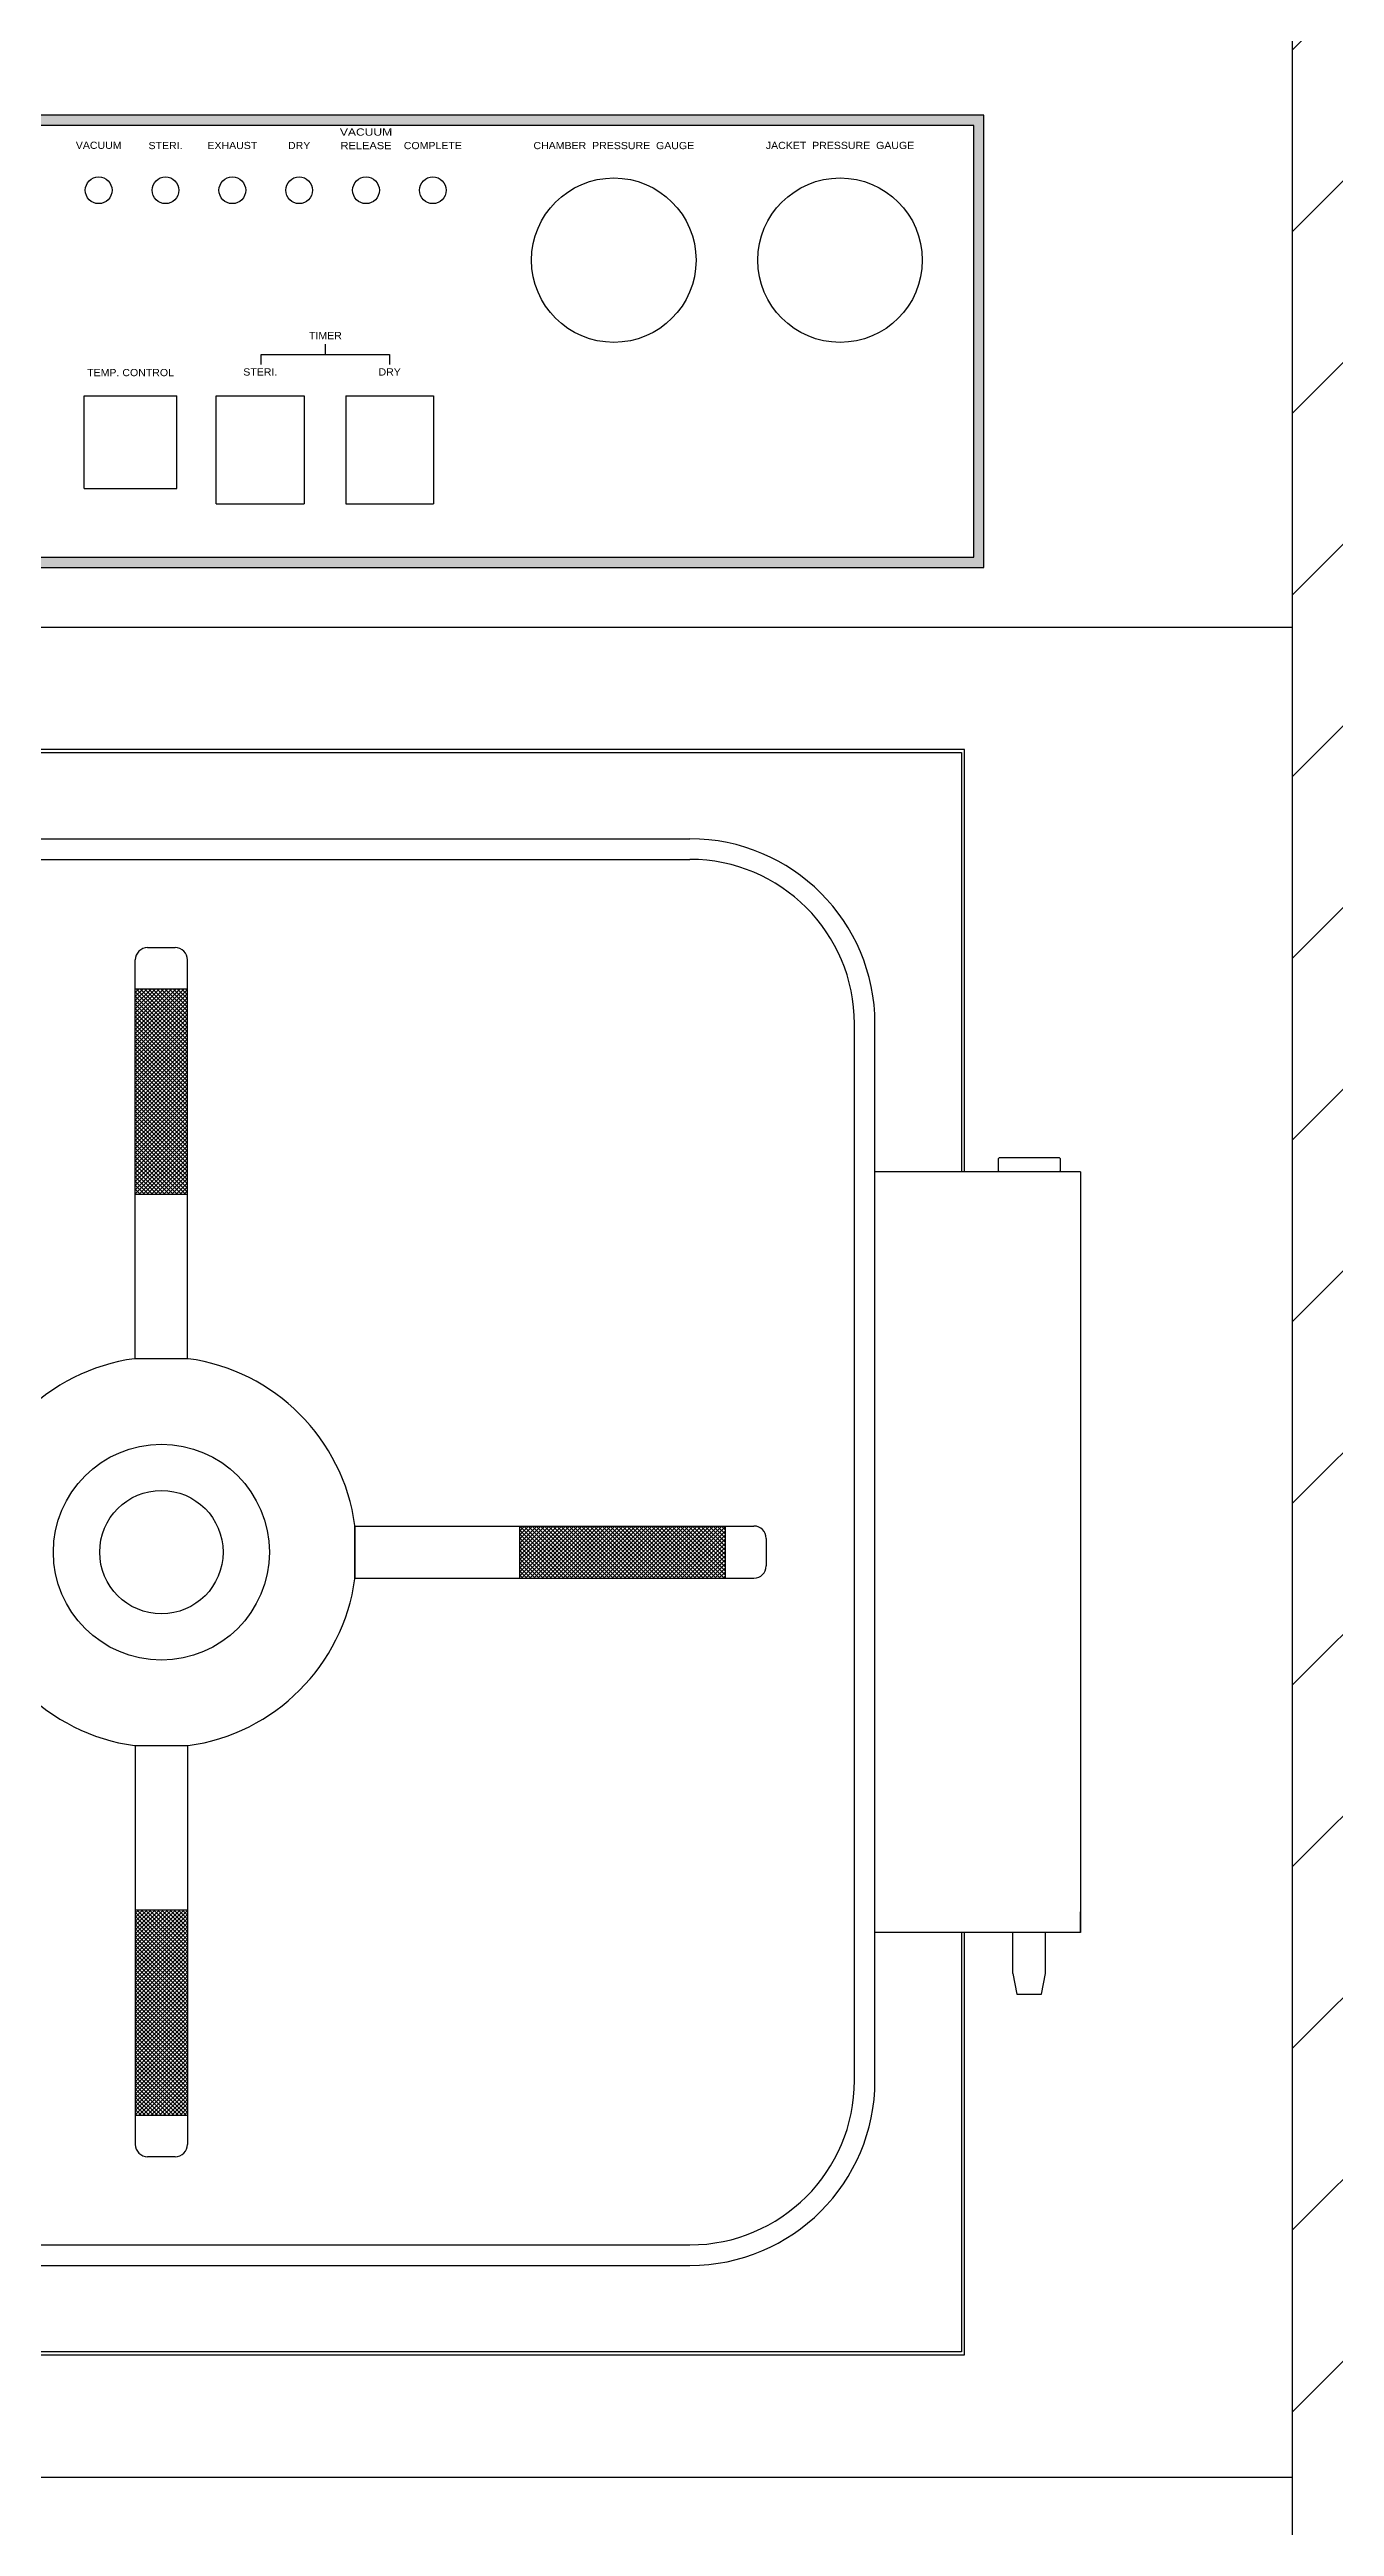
# Model space of a CAD drawing. Header units: millimetres. Extents: x -5848 to 27629, y 65 to 20714.
# Drawn here: x 20714 to 21339, y 3254 to 4459 of the extents above; entities that cross this region are included whole.
import ezdxf
from ezdxf.enums import TextEntityAlignment as Align

# ---------------------------------------------------------------- set-up
doc = ezdxf.new("R2010")
doc.units = ezdxf.units.MM
doc.header["$MEASUREMENT"] = 0
doc.layers.get('0').update_dxf_attribs({"lineweight": 25})
doc.layers.add('D', color=3, linetype='Continuous', lineweight=13)
doc.styles.add('2', font='ARIAL.TTF')

msp = doc.modelspace()

# ---------------------------------------------------------------- hatches: boundary and pattern name
h = msp.add_hatch(color=256)
h.paths.add_polyline_path([(20423.133, 4212.471), (20423.133, 4422.471), (21163.133, 4422.471), (21163.133, 4212.471)], flags=16)
h.paths.add_polyline_path([(20418.133, 4427.471), (20418.133, 4207.471), (21168.133, 4207.471), (21168.133, 4427.471)])
at = {"layer": 'D', "ltscale": 10}
h = msp.add_hatch(dxfattribs=at)
h.set_pattern_fill('ANSI31', color=256, scale=500, style=0)
h.set_pattern_definition([(45, (238258.92, 22968.32), (-44.194174, 44.194174), [])])
h.paths.add_polyline_path([(20087.348, 4435.406), (19418.133, 4435.406), (19418.133, 5348.471), (22118.133, 5348.471), (22118.133, 4435.406), (21448.917, 4435.406), (21448.917, 2648.471), (21318.133, 2648.471), (21318.133, 4488.471), (20218.133, 4488.471), (20218.133, 2648.471), (20087.348, 2648.471)])

# ---------------------------------------------------------------- linework, layer by layer
for p, q in [((21318.133, 4178.471), (21318.133, 4488.471)), ((21168.133, 4427.471), (20418.133, 4427.471)), ((21163.133, 4422.471), (20423.133, 4422.471)), ((21163.133, 4212.471), (21163.133, 4422.471)), ((21168.133, 4207.471), (21168.133, 4427.471)), ((20847.883, 4311.151), (20847.883, 4316.151)), ((20816.633, 4311.151), (20879.133, 4311.151)), ((20816.633, 4306.151), (20816.633, 4311.151)), ((20879.133, 4311.151), (20879.133, 4306.151)), ((20730.633, 4245.971), (20730.633, 4290.971)), ((20730.633, 4290.971), (20775.633, 4290.971)), ((20775.633, 4245.971), (20775.633, 4290.971)), ((20794.783, 4290.971), (20837.483, 4290.971)), ((20794.783, 4238.471), (20794.783, 4290.971)), ((20837.483, 4290.971), (20837.483, 4238.471)), ((20857.783, 4290.971), (20857.783, 4238.471)), ((20857.783, 4290.971), (20900.483, 4290.971)), ((20900.483, 4290.971), (20900.483, 4238.471)), ((20730.633, 4245.971), (20775.633, 4245.971)), ((20794.783, 4238.471), (20837.483, 4238.471)), ((20857.783, 4238.471), (20900.483, 4238.471)), ((20418.133, 4207.471), (21168.133, 4207.471)), ((20423.133, 4212.471), (21163.133, 4212.471)), ((20218.133, 4178.471), (21318.133, 4178.471)), ((21318.133, 3278.471), (21318.133, 4178.471)), ((20511.133, 4075.471), (21025.133, 4075.471)), ((20511.133, 4065.471), (21025.133, 4065.471)), ((20755.433, 3822.577), (20755.433, 4016.577)), ((20761.433, 4022.577), (20774.833, 4022.577)), ((20780.833, 3822.577), (20780.833, 4016.577)), ((20755.433, 3978.764), (20779.246, 4002.577)), ((20755.433, 3980.764), (20777.246, 4002.577)), ((20755.433, 3982.764), (20775.246, 4002.577)), ((20755.433, 3984.764), (20773.246, 4002.577)), ((20755.433, 4002.577), (20780.833, 4002.577)), ((20755.433, 3992.764), (20765.246, 4002.577)), ((20755.433, 3994.764), (20763.246, 4002.577)), ((20755.433, 3996.764), (20761.246, 4002.577)), ((20755.433, 3986.764), (20771.246, 4002.577)), ((20755.433, 3988.764), (20769.246, 4002.577)), ((20755.433, 3990.764), (20767.246, 4002.577)), ((20755.433, 4000.764), (20757.246, 4002.577)), ((20755.433, 3998.764), (20759.246, 4002.577)), ((20755.433, 3976.764), (20780.833, 4002.164)), ((20755.433, 4001), (20780.833, 3975.6)), ((20755.855, 4002.577), (20780.833, 3977.6)), ((20757.855, 4002.577), (20780.833, 3979.6)), ((20759.855, 4002.577), (20780.833, 3981.6)), ((20761.855, 4002.577), (20780.833, 3983.6)), ((20763.855, 4002.577), (20780.833, 3985.6)), ((20765.855, 4002.577), (20780.833, 3987.6)), ((20767.855, 4002.577), (20780.833, 3989.6)), ((20769.855, 4002.577), (20780.833, 3991.6)), ((20771.855, 4002.577), (20780.833, 3993.6)), ((20773.855, 4002.577), (20780.833, 3995.6)), ((20775.855, 4002.577), (20780.833, 3997.6)), ((20777.855, 4002.577), (20780.833, 3999.6)), ((20779.855, 4002.577), (20780.833, 4001.6)), ((20755.433, 3974.764), (20780.833, 4000.164)), ((20755.433, 3999), (20780.833, 3973.6)), ((20755.433, 3972.764), (20780.833, 3998.164)), ((20755.433, 3997), (20780.833, 3971.6)), ((20755.433, 3970.764), (20780.833, 3996.164)), ((20755.433, 3995), (20780.833, 3969.6)), ((20755.433, 3968.764), (20780.833, 3994.164)), ((20755.433, 3993), (20780.833, 3967.6)), ((20755.433, 3966.764), (20780.833, 3992.164)), ((20755.433, 3991), (20780.833, 3965.6)), ((20755.433, 3964.764), (20780.833, 3990.164)), ((20755.433, 3989), (20780.833, 3963.6)), ((20755.433, 3962.764), (20780.833, 3988.164)), ((20755.433, 3987), (20780.833, 3961.6)), ((20755.433, 3960.764), (20780.833, 3986.164)), ((20755.433, 3985), (20780.833, 3959.6)), ((20755.433, 3958.764), (20780.833, 3984.164)), ((20755.433, 3983), (20780.833, 3957.6)), ((20755.433, 3956.764), (20780.833, 3982.164)), ((20755.433, 3981), (20780.833, 3955.6)), ((20755.433, 3954.764), (20780.833, 3980.164)), ((20755.433, 3979), (20780.833, 3953.6)), ((20755.433, 3952.764), (20780.833, 3978.164)), ((20755.433, 3977), (20780.833, 3951.6)), ((21105.133, 3471.471), (21105.133, 3985.471)), ((21115.133, 3471.471), (21115.133, 3985.471)), ((20755.433, 3950.764), (20780.833, 3976.164)), ((20755.433, 3975), (20780.833, 3949.6)), ((20755.433, 3948.764), (20780.833, 3974.164)), ((20755.433, 3973), (20780.833, 3947.6)), ((20755.433, 3946.764), (20780.833, 3972.164)), ((20755.433, 3971), (20780.833, 3945.6)), ((20755.433, 3944.764), (20780.833, 3970.164)), ((20755.433, 3969), (20780.833, 3943.6)), ((20755.433, 3942.764), (20780.833, 3968.164)), ((20755.433, 3967), (20780.833, 3941.6)), ((20755.433, 3940.764), (20780.833, 3966.164)), ((20755.433, 3965), (20780.833, 3939.6)), ((20755.433, 3938.764), (20780.833, 3964.164)), ((20755.433, 3963), (20780.833, 3937.6)), ((20755.433, 3936.764), (20780.833, 3962.164)), ((20755.433, 3961), (20780.833, 3935.6)), ((20755.433, 3934.764), (20780.833, 3960.164)), ((20755.433, 3959), (20780.833, 3933.6)), ((20755.433, 3932.764), (20780.833, 3958.164)), ((20755.433, 3957), (20780.833, 3931.6)), ((20755.433, 3930.764), (20780.833, 3956.164)), ((20755.433, 3955), (20780.833, 3929.6)), ((20755.433, 3928.764), (20780.833, 3954.164)), ((20755.433, 3953), (20780.833, 3927.6)), ((20755.433, 3926.764), (20780.833, 3952.164)), ((20755.433, 3951), (20780.833, 3925.6)), ((20755.433, 3924.764), (20780.833, 3950.164)), ((20755.433, 3949), (20780.833, 3923.6)), ((20755.433, 3922.764), (20780.833, 3948.164)), ((20755.433, 3947), (20780.833, 3921.6)), ((20755.433, 3920.764), (20780.833, 3946.164)), ((20755.433, 3945), (20780.833, 3919.6)), ((20755.433, 3918.764), (20780.833, 3944.164)), ((20755.433, 3943), (20780.833, 3917.6)), ((20755.433, 3916.764), (20780.833, 3942.164)), ((20755.433, 3941), (20780.833, 3915.6)), ((20755.433, 3914.764), (20780.833, 3940.164)), ((20755.433, 3939), (20780.833, 3913.6)), ((20755.433, 3912.764), (20780.833, 3938.164)), ((20755.433, 3937), (20780.833, 3911.6)), ((20755.433, 3910.764), (20780.833, 3936.164)), ((20755.433, 3935), (20780.833, 3909.6)), ((20755.433, 3908.764), (20780.833, 3934.164)), ((20755.433, 3933), (20780.833, 3907.6)), ((20755.433, 3906.764), (20780.833, 3932.164)), ((20755.433, 3931), (20780.833, 3905.6)), ((20755.433, 3904.764), (20780.833, 3930.164)), ((20755.433, 3929), (20780.833, 3903.6)), ((20755.433, 3902.764), (20780.833, 3928.164)), ((20755.433, 3927), (20779.855, 3902.577)), ((20755.433, 3925), (20777.855, 3902.577)), ((20755.433, 3923), (20775.855, 3902.577)), ((20755.433, 3921), (20773.855, 3902.577)), ((20755.433, 3919), (20771.855, 3902.577)), ((20755.433, 3917), (20769.855, 3902.577)), ((20757.246, 3902.577), (20780.833, 3926.164)), ((20759.246, 3902.577), (20780.833, 3924.164)), ((20761.246, 3902.577), (20780.833, 3922.164)), ((20763.246, 3902.577), (20780.833, 3920.164)), ((20765.246, 3902.577), (20780.833, 3918.164)), ((20767.246, 3902.577), (20780.833, 3916.164)), ((20755.433, 3915), (20767.855, 3902.577)), ((20755.433, 3913), (20765.855, 3902.577)), ((20755.433, 3911), (20763.855, 3902.577)), ((20755.433, 3909), (20761.855, 3902.577)), ((20755.433, 3907), (20759.855, 3902.577)), ((20755.433, 3905), (20757.855, 3902.577)), ((20769.246, 3902.577), (20780.833, 3914.164)), ((20771.246, 3902.577), (20780.833, 3912.164)), ((20773.246, 3902.577), (20780.833, 3910.164)), ((20775.246, 3902.577), (20780.833, 3908.164)), ((20777.246, 3902.577), (20780.833, 3906.164)), ((20779.246, 3902.577), (20780.833, 3904.164)), ((21215.133, 3913.471), (21115.133, 3913.471)), ((21215.133, 3913.471), (21165.133, 3913.471)), ((21215.133, 3913.471), (21215.133, 3543.471)), ((21215.133, 3913.471), (21215.133, 3903.471)), ((20755.433, 3902.577), (20780.833, 3902.577)), ((20781.133, 3822.577), (20755.133, 3822.577)), ((20862.239, 3715.471), (20862.239, 3741.471)), ((20862.239, 3741.171), (21056.239, 3741.171)), ((20862.239, 3741.171), (20862.239, 3715.771)), ((20956.662, 3741.171), (20942.239, 3726.748)), ((20958.662, 3741.171), (20942.239, 3724.748)), ((20960.662, 3741.171), (20942.239, 3722.748)), ((20962.662, 3741.171), (20942.239, 3720.748)), ((20964.662, 3741.171), (20942.239, 3718.748)), ((20966.662, 3741.171), (20942.239, 3716.748)), ((20942.239, 3741.171), (20942.239, 3715.771)), ((20946.662, 3741.171), (20942.239, 3736.748)), ((20948.662, 3741.171), (20942.239, 3734.748)), ((20950.662, 3741.171), (20942.239, 3732.748)), ((20952.662, 3741.171), (20942.239, 3730.748)), ((20954.662, 3741.171), (20942.239, 3728.748)), ((20944.662, 3741.171), (20942.239, 3738.748)), ((20942.239, 3739.358), (20965.826, 3715.771)), ((20942.239, 3737.358), (20963.826, 3715.771)), ((20942.239, 3735.358), (20961.826, 3715.771)), ((20942.426, 3741.171), (20967.826, 3715.771)), ((20968.662, 3741.171), (20943.262, 3715.771)), ((20944.426, 3741.171), (20969.826, 3715.771)), ((20970.662, 3741.171), (20945.262, 3715.771)), ((20946.426, 3741.171), (20971.826, 3715.771)), ((20972.662, 3741.171), (20947.262, 3715.771)), ((20948.426, 3741.171), (20973.826, 3715.771)), ((20974.662, 3741.171), (20949.262, 3715.771)), ((20950.426, 3741.171), (20975.826, 3715.771)), ((20976.662, 3741.171), (20951.262, 3715.771)), ((20952.426, 3741.171), (20977.826, 3715.771)), ((20978.662, 3741.171), (20953.262, 3715.771)), ((20954.426, 3741.171), (20979.826, 3715.771)), ((20980.662, 3741.171), (20955.262, 3715.771)), ((20956.426, 3741.171), (20981.826, 3715.771)), ((20982.662, 3741.171), (20957.262, 3715.771)), ((20958.426, 3741.171), (20983.826, 3715.771)), ((20984.662, 3741.171), (20959.262, 3715.771)), ((20960.426, 3741.171), (20985.826, 3715.771)), ((20986.662, 3741.171), (20961.262, 3715.771)), ((20962.426, 3741.171), (20987.826, 3715.771)), ((20988.662, 3741.171), (20963.262, 3715.771)), ((20964.426, 3741.171), (20989.826, 3715.771)), ((20990.662, 3741.171), (20965.262, 3715.771)), ((20966.426, 3741.171), (20991.826, 3715.771)), ((20992.662, 3741.171), (20967.262, 3715.771)), ((20968.426, 3741.171), (20993.826, 3715.771)), ((20994.662, 3741.171), (20969.262, 3715.771)), ((20970.426, 3741.171), (20995.826, 3715.771)), ((20996.662, 3741.171), (20971.262, 3715.771)), ((20972.426, 3741.171), (20997.826, 3715.771)), ((20998.662, 3741.171), (20973.262, 3715.771)), ((20974.426, 3741.171), (20999.826, 3715.771)), ((21000.662, 3741.171), (20975.262, 3715.771)), ((20976.426, 3741.171), (21001.826, 3715.771)), ((21002.662, 3741.171), (20977.262, 3715.771)), ((20978.426, 3741.171), (21003.826, 3715.771)), ((21004.662, 3741.171), (20979.262, 3715.771)), ((20980.426, 3741.171), (21005.826, 3715.771)), ((21006.662, 3741.171), (20981.262, 3715.771)), ((20982.426, 3741.171), (21007.826, 3715.771)), ((21008.662, 3741.171), (20983.262, 3715.771)), ((20984.426, 3741.171), (21009.826, 3715.771)), ((21010.662, 3741.171), (20985.262, 3715.771)), ((20986.426, 3741.171), (21011.826, 3715.771)), ((21012.662, 3741.171), (20987.262, 3715.771)), ((20988.426, 3741.171), (21013.826, 3715.771)), ((21014.662, 3741.171), (20989.262, 3715.771)), ((20990.426, 3741.171), (21015.826, 3715.771)), ((21016.662, 3741.171), (20991.262, 3715.771)), ((20992.426, 3741.171), (21017.826, 3715.771)), ((21018.662, 3741.171), (20993.262, 3715.771)), ((20994.426, 3741.171), (21019.826, 3715.771)), ((21020.662, 3741.171), (20995.262, 3715.771)), ((20996.426, 3741.171), (21021.826, 3715.771)), ((21022.662, 3741.171), (20997.262, 3715.771)), ((20998.426, 3741.171), (21023.826, 3715.771)), ((21024.662, 3741.171), (20999.262, 3715.771)), ((21000.426, 3741.171), (21025.826, 3715.771)), ((21026.662, 3741.171), (21001.262, 3715.771)), ((21002.426, 3741.171), (21027.826, 3715.771)), ((21028.662, 3741.171), (21003.262, 3715.771)), ((21004.426, 3741.171), (21029.826, 3715.771)), ((21030.662, 3741.171), (21005.262, 3715.771)), ((21006.426, 3741.171), (21031.826, 3715.771)), ((21032.662, 3741.171), (21007.262, 3715.771)), ((21008.426, 3741.171), (21033.826, 3715.771)), ((21034.662, 3741.171), (21009.262, 3715.771)), ((21010.426, 3741.171), (21035.826, 3715.771)), ((21036.662, 3741.171), (21011.262, 3715.771)), ((21012.426, 3741.171), (21037.826, 3715.771)), ((21038.662, 3741.171), (21013.262, 3715.771)), ((21014.426, 3741.171), (21039.826, 3715.771)), ((21040.662, 3741.171), (21015.262, 3715.771)), ((21016.426, 3741.171), (21041.826, 3715.771)), ((21042.239, 3740.748), (21017.262, 3715.771)), ((21018.426, 3741.171), (21042.239, 3717.358)), ((21042.239, 3738.748), (21019.262, 3715.771)), ((21020.426, 3741.171), (21042.239, 3719.358)), ((21042.239, 3736.748), (21021.262, 3715.771)), ((21022.426, 3741.171), (21042.239, 3721.358)), ((21024.426, 3741.171), (21042.239, 3723.358)), ((21026.426, 3741.171), (21042.239, 3725.358)), ((21028.426, 3741.171), (21042.239, 3727.358)), ((21030.426, 3741.171), (21042.239, 3729.358)), ((21032.426, 3741.171), (21042.239, 3731.358)), ((21034.426, 3741.171), (21042.239, 3733.358)), ((21036.426, 3741.171), (21042.239, 3735.358)), ((21038.426, 3741.171), (21042.239, 3737.358)), ((21040.426, 3741.171), (21042.239, 3739.358)), ((21042.239, 3741.171), (21042.239, 3715.771)), ((20942.239, 3733.358), (20959.826, 3715.771)), ((20942.239, 3731.358), (20957.826, 3715.771)), ((20942.239, 3729.358), (20955.826, 3715.771)), ((20942.239, 3727.358), (20953.826, 3715.771)), ((20942.239, 3725.358), (20951.826, 3715.771)), ((20942.239, 3723.358), (20949.826, 3715.771)), ((21042.239, 3734.748), (21023.262, 3715.771)), ((21042.239, 3732.748), (21025.262, 3715.771)), ((21042.239, 3730.748), (21027.262, 3715.771)), ((21042.239, 3728.748), (21029.262, 3715.771)), ((21042.239, 3726.748), (21031.262, 3715.771)), ((21042.239, 3724.748), (21033.262, 3715.771)), ((21062.239, 3735.171), (21062.239, 3721.771)), ((20862.239, 3715.771), (21056.239, 3715.771)), ((20942.239, 3721.358), (20947.826, 3715.771)), ((20942.239, 3719.358), (20945.826, 3715.771)), ((20942.239, 3717.358), (20943.826, 3715.771)), ((21042.239, 3722.748), (21035.262, 3715.771)), ((21042.239, 3720.748), (21037.262, 3715.771)), ((21042.239, 3718.748), (21039.262, 3715.771)), ((21042.239, 3716.748), (21041.262, 3715.771)), ((20755.133, 3634.365), (20781.133, 3634.365)), ((20755.433, 3634.365), (20755.433, 3440.365)), ((20780.833, 3634.365), (20780.833, 3440.365)), ((20771.019, 3554.365), (20755.433, 3538.778)), ((20773.019, 3554.365), (20755.433, 3536.778)), ((20775.019, 3554.365), (20755.433, 3534.778)), ((20777.019, 3554.365), (20755.433, 3532.778)), ((20779.019, 3554.365), (20755.433, 3530.778)), ((20780.833, 3554.365), (20755.433, 3554.365)), ((20765.019, 3554.365), (20755.433, 3544.778)), ((20767.019, 3554.365), (20755.433, 3542.778)), ((20769.019, 3554.365), (20755.433, 3540.778)), ((20759.019, 3554.365), (20755.433, 3550.778)), ((20761.019, 3554.365), (20755.433, 3548.778)), ((20763.019, 3554.365), (20755.433, 3546.778)), ((20757.019, 3554.365), (20755.433, 3552.778)), ((20780.833, 3554.178), (20755.433, 3528.778)), ((20780.833, 3527.942), (20755.433, 3553.342)), ((20780.833, 3552.178), (20755.433, 3526.778)), ((20780.833, 3525.942), (20755.433, 3551.342)), ((20780.833, 3550.178), (20755.433, 3524.778)), ((20780.833, 3523.942), (20755.433, 3549.342)), ((20780.833, 3548.178), (20755.433, 3522.778)), ((20780.833, 3521.942), (20755.433, 3547.342)), ((20780.833, 3546.178), (20755.433, 3520.778)), ((20780.833, 3519.942), (20755.433, 3545.342)), ((20780.833, 3544.178), (20755.433, 3518.778)), ((20780.833, 3517.942), (20755.433, 3543.342)), ((20780.833, 3529.942), (20756.41, 3554.365)), ((20780.833, 3531.942), (20758.41, 3554.365)), ((20780.833, 3533.942), (20760.41, 3554.365)), ((20780.833, 3535.942), (20762.41, 3554.365)), ((20780.833, 3537.942), (20764.41, 3554.365)), ((20780.833, 3539.942), (20766.41, 3554.365)), ((20780.833, 3541.942), (20768.41, 3554.365)), ((20780.833, 3543.942), (20770.41, 3554.365)), ((20780.833, 3545.942), (20772.41, 3554.365)), ((20780.833, 3547.942), (20774.41, 3554.365)), ((20780.833, 3549.942), (20776.41, 3554.365)), ((20780.833, 3551.942), (20778.41, 3554.365)), ((21215.133, 3543.471), (21115.133, 3543.471)), ((21215.133, 3543.471), (21165.133, 3543.471)), ((21182.133, 3523.471), (21182.133, 3543.471)), ((21198.133, 3523.471), (21198.133, 3543.471)), ((21215.133, 3543.471), (21215.133, 3553.471)), ((20780.833, 3542.178), (20755.433, 3516.778)), ((20780.833, 3515.942), (20755.433, 3541.342)), ((20780.833, 3540.178), (20755.433, 3514.778)), ((20780.833, 3513.942), (20755.433, 3539.342)), ((20780.833, 3538.178), (20755.433, 3512.778)), ((20780.833, 3511.942), (20755.433, 3537.342)), ((20780.833, 3536.178), (20755.433, 3510.778)), ((20780.833, 3509.942), (20755.433, 3535.342)), ((20780.833, 3534.178), (20755.433, 3508.778)), ((20780.833, 3507.942), (20755.433, 3533.342)), ((20780.833, 3532.178), (20755.433, 3506.778)), ((20780.833, 3505.942), (20755.433, 3531.342)), ((20780.833, 3530.178), (20755.433, 3504.778)), ((20780.833, 3503.942), (20755.433, 3529.342)), ((20780.833, 3528.178), (20755.433, 3502.778)), ((20780.833, 3501.942), (20755.433, 3527.342)), ((20780.833, 3526.178), (20755.433, 3500.778)), ((20780.833, 3499.942), (20755.433, 3525.342)), ((20780.833, 3524.178), (20755.433, 3498.778)), ((20780.833, 3497.942), (20755.433, 3523.342)), ((20780.833, 3522.178), (20755.433, 3496.778)), ((20780.833, 3495.942), (20755.433, 3521.342)), ((20780.833, 3520.178), (20755.433, 3494.778)), ((20780.833, 3493.942), (20755.433, 3519.342)), ((20780.833, 3518.178), (20755.433, 3492.778)), ((20780.833, 3491.942), (20755.433, 3517.342)), ((20780.833, 3516.178), (20755.433, 3490.778)), ((20780.833, 3489.942), (20755.433, 3515.342)), ((20780.833, 3514.178), (20755.433, 3488.778)), ((20780.833, 3487.942), (20755.433, 3513.342)), ((20780.833, 3512.178), (20755.433, 3486.778)), ((20780.833, 3485.942), (20755.433, 3511.342)), ((20780.833, 3510.178), (20755.433, 3484.778)), ((20780.833, 3483.942), (20755.433, 3509.342)), ((20780.833, 3508.178), (20755.433, 3482.778)), ((20780.833, 3481.942), (20755.433, 3507.342)), ((20780.833, 3506.178), (20755.433, 3480.778)), ((20780.833, 3479.942), (20755.433, 3505.342)), ((20780.833, 3504.178), (20755.433, 3478.778)), ((20780.833, 3477.942), (20755.433, 3503.342)), ((20780.833, 3502.178), (20755.433, 3476.778)), ((20780.833, 3475.942), (20755.433, 3501.342)), ((20780.833, 3500.178), (20755.433, 3474.778)), ((20780.833, 3473.942), (20755.433, 3499.342)), ((20780.833, 3498.178), (20755.433, 3472.778)), ((20780.833, 3471.942), (20755.433, 3497.342)), ((20780.833, 3496.178), (20755.433, 3470.778)), ((20780.833, 3469.942), (20755.433, 3495.342)), ((20780.833, 3494.178), (20755.433, 3468.778)), ((20780.833, 3467.942), (20755.433, 3493.342)), ((20780.833, 3492.178), (20755.433, 3466.778)), ((20780.833, 3465.942), (20755.433, 3491.342)), ((20780.833, 3490.178), (20755.433, 3464.778)), ((20780.833, 3463.942), (20755.433, 3489.342)), ((20780.833, 3488.178), (20755.433, 3462.778)), ((20780.833, 3461.942), (20755.433, 3487.342)), ((20780.833, 3486.178), (20755.433, 3460.778)), ((20780.833, 3459.942), (20755.433, 3485.342)), ((20780.833, 3484.178), (20755.433, 3458.778)), ((20780.833, 3457.942), (20755.433, 3483.342)), ((20780.833, 3482.178), (20755.433, 3456.778)), ((20780.833, 3455.942), (20755.433, 3481.342)), ((20780.833, 3480.178), (20755.433, 3454.778)), ((20780.41, 3454.365), (20755.433, 3479.342)), ((20778.41, 3454.365), (20755.433, 3477.342)), ((20776.41, 3454.365), (20755.433, 3475.342)), ((20774.41, 3454.365), (20755.433, 3473.342)), ((20772.41, 3454.365), (20755.433, 3471.342)), ((20780.833, 3478.178), (20757.019, 3454.365)), ((20780.833, 3476.178), (20759.019, 3454.365)), ((20780.833, 3474.178), (20761.019, 3454.365)), ((20780.833, 3472.178), (20763.019, 3454.365)), ((20770.41, 3454.365), (20755.433, 3469.342)), ((20768.41, 3454.365), (20755.433, 3467.342)), ((20766.41, 3454.365), (20755.433, 3465.342)), ((20764.41, 3454.365), (20755.433, 3463.342)), ((20762.41, 3454.365), (20755.433, 3461.342)), ((20760.41, 3454.365), (20755.433, 3459.342)), ((20780.833, 3470.178), (20765.019, 3454.365)), ((20780.833, 3468.178), (20767.019, 3454.365)), ((20780.833, 3466.178), (20769.019, 3454.365)), ((20780.833, 3464.178), (20771.019, 3454.365)), ((20780.833, 3462.178), (20773.019, 3454.365)), ((20780.833, 3460.178), (20775.019, 3454.365)), ((20758.41, 3454.365), (20755.433, 3457.342)), ((20756.41, 3454.365), (20755.433, 3455.342)), ((20780.833, 3454.365), (20755.433, 3454.365)), ((20780.833, 3458.178), (20777.019, 3454.365)), ((20780.833, 3456.178), (20779.019, 3454.365)), ((20774.833, 3434.365), (20761.433, 3434.365)), ((20511.133, 3391.471), (21025.133, 3391.471)), ((20511.133, 3381.471), (21025.133, 3381.471)), ((20218.133, 3278.471), (21318.133, 3278.471)), ((21318.133, 2668.471), (21318.133, 3278.471))]:
    msp.add_line(p, q)
at = {"ltscale": 2}
for p, q in [((21175.133, 3919.971), (21175.633, 3920.471)), ((21175.133, 3913.971), (21175.133, 3919.971)), ((21175.633, 3920.471), (21204.633, 3920.471)), ((21204.633, 3920.471), (21205.133, 3919.971)), ((21205.133, 3919.971), (21205.133, 3913.971)), ((21175.633, 3913.471), (21175.133, 3913.971)), ((21182.133, 3913.471), (21175.633, 3913.471)), ((21204.633, 3913.471), (21198.133, 3913.471)), ((21205.133, 3913.971), (21204.633, 3913.471)), ((21182.133, 3523.471), (21184.133, 3513.471)), ((21196.133, 3513.471), (21198.133, 3523.471)), ((21184.133, 3513.471), (21196.133, 3513.471))]:
    msp.add_line(p, q, dxfattribs=at)
for points in [[(21158.633, 3913.471), (21158.633, 4118.971), (20377.633, 4118.971), (20377.633, 3337.971), (21158.633, 3337.971), (21158.633, 3543.471)], [(21157.133, 3543.471), (21157.133, 3339.471), (20379.133, 3339.471), (20379.133, 4117.471), (21157.133, 4117.471), (21157.133, 3913.471)]]:
    msp.add_lwpolyline(points)
for centre, radius in [((20737.633, 4390.971), 6.5), ((20770.133, 4390.971), 6.5), ((20802.633, 4390.971), 6.5), ((20835.133, 4390.971), 6.5), ((20867.633, 4390.971), 6.5), ((20900.133, 4390.971), 6.5), ((20988.133, 4356.971), 40), ((21098.133, 4356.971), 40), ((20768.133, 3728.471), 52.5), ((20768.133, 3728.471), 30)]:
    msp.add_circle(centre, radius)
for centre, radius, start, end in [((21025.133, 3985.471), 90, 0, 90), ((21025.133, 3985.471), 80, 0, 90), ((20761.433, 4016.577), 6, 90, 180), ((20774.833, 4016.577), 6, 0, 90), ((20768.133, 3728.471), 95, 97.865153, 172.134847), ((20768.133, 3728.471), 95, 7.865153, 82.134847), ((21056.239, 3735.171), 6, 0, 90), ((20768.133, 3728.471), 95, 187.865153, 262.134847), ((20768.133, 3728.471), 95, 277.865153, 352.134847), ((21056.239, 3721.771), 6, 270, 0), ((21025.133, 3471.471), 80, 270, 0), ((21025.133, 3471.471), 90, 270, 0), ((20761.433, 3440.365), 6, 180, 270), ((20774.833, 3440.365), 6, 270, 0)]:
    msp.add_arc(centre, radius, start, end)

# ---------------------------------------------------------------- texts
at = {"style": '2'}
for s, width, p in [('VACUUM', 1.05, (20737.633, 4410.071)), ('STERI.', 1.05, (20770.133, 4409.938)), ('EXHAUST', 1.05, (20802.633, 4409.97)), ('DRY', 1.05, (20835.133, 4409.946)), ('VACUUM', 1.2, (20867.639, 4416.509)), ('RELEASE', 1.1, (20867.633, 4409.923)), ('COMPLETE', 1.05, (20900.133, 4409.936)), ('CHAMBER  PRESSURE  GAUGE', 1.05, (20988.132, 4409.936)), ('JACKET  PRESSURE  GAUGE', 1.05, (21098.132, 4410.003)), ('TIMER', 1.05, (20847.883, 4317.477)), ('TEMP. CONTROL', 1.05, (20753.133, 4299.494)), ('STERI.', 1.05, (20816.231, 4299.795)), ('DRY', 1.05, (20879.133, 4299.795))]:
    msp.add_text(s, height=3.5, dxfattribs=dict(at, width=width)).set_placement(p, align=Align.BOTTOM_CENTER)

doc.saveas('drawing.dxf')
